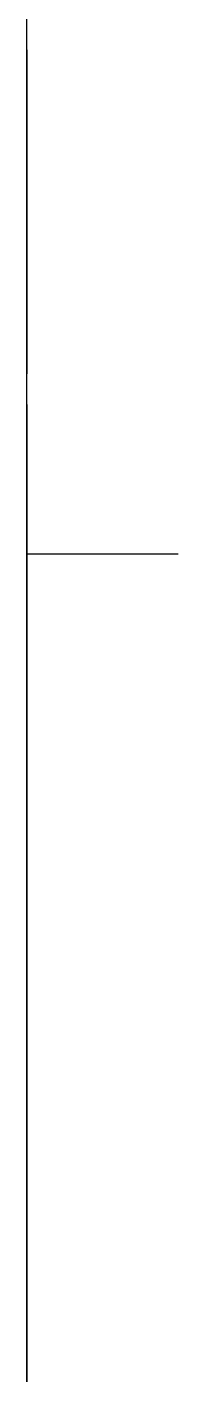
# Model space of a CAD drawing. Extents: x -5791 to -5371, y -4731 to -4434.
# Drawn here: x -5445.45 to -5443.96, y -4560.86 to -4547.63 of the extents above; entities that cross this region are included whole.
import ezdxf

# ---------------------------------------------------------------- set-up
doc = ezdxf.new("R2010")
doc.units = 0
doc.header["$LTSCALE"] = 7
doc.layers.get('0').update_dxf_attribs({"color": 2, "linetype": 'CONTINUOUS'})
for name, color, linetype in [('08_ALL_FEATURES', 7, 'CONTINUOUS'), ('DWG', 7, 'CONTINUOUS'), ('HT', 3, 'CONTINUOUS')]:
    doc.layers.add(name, color=color, linetype=linetype)

msp = doc.modelspace()

# ---------------------------------------------------------------- linework, layer by layer
at = {"color": 7, "linetype": 'Continuous'}
for p, q in [((-5445.4457, -4547.85109), (-5445.4457, -4548.9715)), ((-5445.4457, -4549.42043), (-5445.4457, -4551.03687))]:
    msp.add_line(p, q, dxfattribs=at)
at = {"layer": '08_ALL_FEATURES', "color": 7, "linetype": 'Continuous'}
msp.add_line((-5445.4457, -4548.9715), (-5445.4457, -4549.42043), dxfattribs=at)
at = {"layer": 'DWG'}
for q in [(-5445.44556, -4551.03686), (-5445.44556, -4572.03892)]:
    msp.add_line((-5445.44556, -4551.33676), q, dxfattribs=at)
at = {"layer": 'HT', "ltscale": 0.5}
for p, q in [((-5445.44556, -4670.87185), (-5445.44556, -4518.87185)), ((-5445.44556, -4552.80444), (-5443.95757, -4552.80444))]:
    msp.add_line(p, q, dxfattribs=at)

doc.saveas('drawing.dxf')
